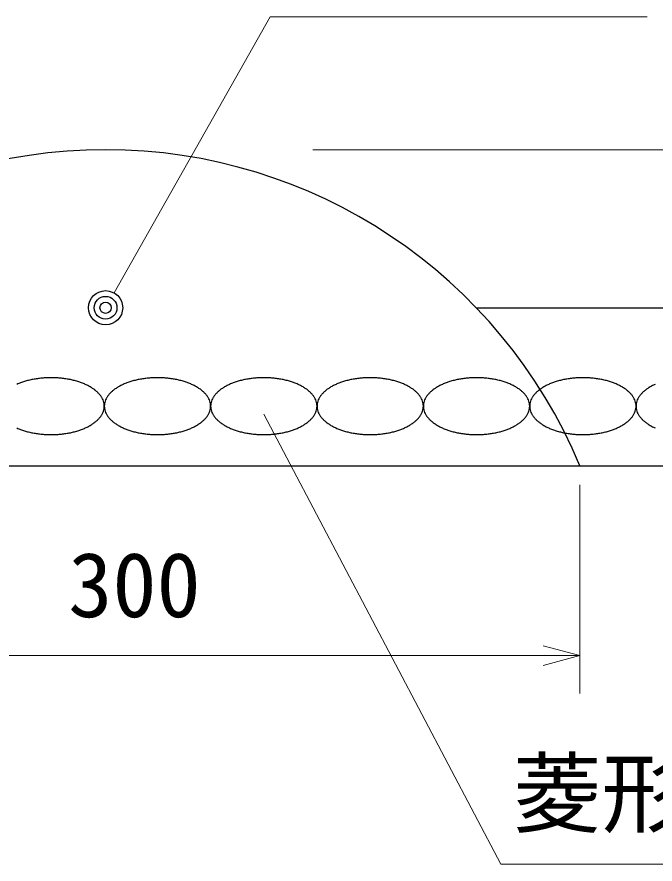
# Model space of a CAD drawing. Units: millimetres, scale not verified. Extents: x 400 to 16400, y 400 to 11650.
# Drawn here: x 2999 to 4008, y 1261 to 2601 of the extents above; entities that cross this region are included whole.
import ezdxf
from ezdxf.enums import TextEntityAlignment as Align

# ---------------------------------------------------------------- set-up
doc = ezdxf.new("R2010")
doc.units = ezdxf.units.MM
doc.header["$LTSCALE"] = 40
for name, color, linetype, lineweight in [('C-STR', 1, 'Continuous', 25), ('C-STR-DIM', 1, 'Continuous', 13), ('C-STR-HTXT', 1, 'Continuous', 13)]:
    doc.layers.add(name, color=color, linetype=linetype, lineweight=lineweight)
doc.styles.add('ＭＳ ゴシック', font='')
doc.styles.get('ＭＳ ゴシック').set_extended_font_data('MS Gothic')

msp = doc.modelspace()

# ---------------------------------------------------------------- linework, layer by layer
at = {"layer": 'C-STR', "color": 7}
for p, q in [((3725.24, 2140.57), (4327.38, 2140.57)), ((1972.58, 1890.57), (4327.38, 1890.57))]:
    msp.add_line(p, q, dxfattribs=at)
for radius in [27, 18, 9]:
    msp.add_circle((3138.84, 2140.69), radius, dxfattribs=at)
msp.add_arc((3138.94, 1578.07), 812.5, 22.61986, 157.38014, dxfattribs=at)
at = {"layer": 'C-STR'}
for centre, radius, start, end in [((3043.7, 1916.84), 112.15, 107.15318, 110.49344), ((3047.03, 1905.9), 123.59, 103.99869, 107.13099), ((3049.5, 1895.82), 133.97, 101.01196, 103.98166), ((3051.17, 1887.11), 142.84, 98.15282, 100.99949), ((3052.13, 1880.2), 149.82, 95.38561, 98.14445), ((3052.57, 1875.46), 154.58, 92.67795, 95.38106), ((3052.67, 1873.13), 156.91, 89.99955, 92.67705), ((3052.68, 1873.34), 156.69, 87.32113, 90.00228), ((3052.83, 1876.08), 153.95, 84.61342, 87.32758), ((3053.34, 1881.21), 148.8, 81.84613, 84.62382), ((3054.41, 1888.45), 141.48, 78.98686, 81.86084), ((3056.2, 1897.42), 132.33, 75.99997, 79.00641), ((3058.82, 1907.68), 121.74, 72.84527, 76.02505), ((3062.29, 1918.71), 110.18, 69.47661, 72.87677), ((3211.9, 1916.84), 112.15, 107.15318, 110.49344), ((3215.23, 1905.9), 123.59, 103.99869, 107.13099), ((3217.7, 1895.82), 133.97, 101.01196, 103.98166), ((3219.37, 1887.11), 142.84, 98.15282, 100.99949), ((3220.33, 1880.2), 149.82, 95.38561, 98.14445), ((3220.77, 1875.46), 154.58, 92.67795, 95.38106), ((3220.87, 1873.13), 156.91, 89.99955, 92.67705), ((3220.88, 1873.34), 156.69, 87.32113, 90.00228), ((3221.03, 1876.08), 153.95, 84.61342, 87.32758), ((3221.54, 1881.21), 148.8, 81.84613, 84.62382), ((3222.61, 1888.45), 141.48, 78.98686, 81.86084), ((3224.4, 1897.42), 132.33, 75.99997, 79.00641), ((3227.02, 1907.68), 121.74, 72.84527, 76.02505), ((3230.49, 1918.71), 110.18, 69.47661, 72.87677), ((3380.1, 1916.84), 112.15, 107.15318, 110.49344), ((3383.43, 1905.9), 123.59, 103.99869, 107.13099), ((3385.9, 1895.82), 133.97, 101.01196, 103.98166), ((3387.57, 1887.11), 142.84, 98.15282, 100.99949), ((3388.53, 1880.2), 149.82, 95.38561, 98.14445), ((3388.97, 1875.46), 154.58, 92.67795, 95.38106), ((3389.07, 1873.13), 156.91, 89.99955, 92.67705), ((3389.08, 1873.34), 156.69, 87.32113, 90.00228), ((3389.23, 1876.08), 153.95, 84.61342, 87.32758), ((3389.74, 1881.21), 148.8, 81.84613, 84.62382), ((3390.81, 1888.45), 141.48, 78.98686, 81.86084), ((3392.6, 1897.42), 132.33, 75.99997, 79.00641), ((3395.22, 1907.68), 121.74, 72.84527, 76.02505), ((3398.69, 1918.71), 110.18, 69.47661, 72.87677), ((3548.3, 1916.84), 112.15, 107.15318, 110.49344), ((3551.63, 1905.9), 123.59, 103.99869, 107.13099), ((3554.1, 1895.82), 133.97, 101.01196, 103.98166), ((3555.77, 1887.11), 142.84, 98.15282, 100.99949), ((3556.73, 1880.2), 149.82, 95.38561, 98.14445), ((3557.17, 1875.46), 154.58, 92.67795, 95.38106), ((3557.27, 1873.13), 156.91, 89.99955, 92.67705), ((3557.28, 1873.34), 156.69, 87.32113, 90.00228), ((3557.43, 1876.08), 153.95, 84.61342, 87.32758), ((3557.94, 1881.21), 148.8, 81.84613, 84.62382), ((3559.01, 1888.45), 141.48, 78.98686, 81.86084), ((3560.8, 1897.42), 132.33, 75.99997, 79.00641), ((3563.42, 1907.68), 121.74, 72.84527, 76.02505), ((3566.89, 1918.71), 110.18, 69.47661, 72.87677), ((3716.5, 1916.84), 112.15, 107.15318, 110.49344), ((3719.83, 1905.9), 123.59, 103.99869, 107.13099), ((3722.3, 1895.82), 133.97, 101.01196, 103.98166), ((3723.97, 1887.11), 142.84, 98.15282, 100.99949), ((3724.93, 1880.2), 149.82, 95.38561, 98.14445), ((3725.37, 1875.46), 154.58, 92.67795, 95.38106), ((3725.47, 1873.13), 156.91, 89.99955, 92.67705), ((3725.48, 1873.34), 156.69, 87.32113, 90.00228), ((3725.63, 1876.08), 153.95, 84.61342, 87.32758), ((3726.14, 1881.21), 148.8, 81.84613, 84.62382), ((3727.21, 1888.45), 141.48, 78.98686, 81.86084), ((3729, 1897.42), 132.33, 75.99997, 79.00641), ((3731.62, 1907.68), 121.74, 72.84527, 76.02505), ((3735.09, 1918.71), 110.18, 69.47661, 72.87677), ((3884.7, 1916.84), 112.15, 107.15318, 110.49344), ((3888.03, 1905.9), 123.59, 103.99869, 107.13099), ((3890.5, 1895.82), 133.97, 101.01196, 103.98166), ((3892.17, 1887.11), 142.84, 98.15282, 100.99949), ((3893.13, 1880.2), 149.82, 95.38561, 98.14445), ((3893.57, 1875.46), 154.58, 92.67795, 95.38106), ((3893.67, 1873.13), 156.91, 89.99955, 92.67705), ((3893.68, 1873.34), 156.69, 87.32113, 90.00228), ((3893.83, 1876.08), 153.95, 84.61342, 87.32758), ((3894.34, 1881.21), 148.8, 81.84613, 84.62382), ((3895.41, 1888.45), 141.48, 78.98686, 81.86084), ((3897.2, 1897.42), 132.33, 75.99997, 79.00641), ((3899.82, 1907.68), 121.74, 72.84527, 76.02505), ((3903.29, 1918.71), 110.18, 69.47661, 72.87677), ((3039.54, 1928.12), 100.13, 110.52158, 114.12249), ((3066.58, 1929.99), 98.11, 65.84032, 69.51561), ((3071.6, 1941.01), 86, 61.87376, 65.88808), ((3077.18, 1951.3), 74.3, 57.50416, 61.93159), ((3083.12, 1960.47), 63.37, 52.64863, 57.57321), ((3089.15, 1968.25), 53.52, 47.21659, 52.7294), ((3185.4, 1967.06), 55.08, 127.34847, 132.70554), ((3191.44, 1959.03), 65.12, 122.49311, 127.28505), ((3197.33, 1949.65), 76.2, 118.12381, 122.44045), ((3202.83, 1939.21), 88, 114.15757, 118.0806), ((3207.74, 1928.12), 100.13, 110.52158, 114.12249), ((3234.78, 1929.99), 98.11, 65.84032, 69.51561), ((3239.8, 1941.01), 86, 61.87376, 65.88808), ((3245.38, 1951.3), 74.3, 57.50416, 61.93159), ((3251.32, 1960.47), 63.37, 52.64863, 57.57321), ((3257.35, 1968.25), 53.52, 47.21659, 52.7294), ((3353.6, 1967.06), 55.08, 127.34847, 132.70554), ((3359.64, 1959.03), 65.12, 122.49311, 127.28505), ((3365.53, 1949.65), 76.2, 118.12381, 122.44045), ((3371.03, 1939.21), 88, 114.15757, 118.0806), ((3375.94, 1928.12), 100.13, 110.52158, 114.12249), ((3402.98, 1929.99), 98.11, 65.84032, 69.51561), ((3408, 1941.01), 86, 61.87376, 65.88808), ((3413.58, 1951.3), 74.3, 57.50416, 61.93159), ((3419.52, 1960.47), 63.37, 52.64863, 57.57321), ((3425.55, 1968.25), 53.52, 47.21659, 52.7294), ((3521.8, 1967.06), 55.08, 127.34847, 132.70554), ((3527.84, 1959.03), 65.12, 122.49311, 127.28505), ((3533.73, 1949.65), 76.2, 118.12381, 122.44045), ((3539.23, 1939.21), 88, 114.15757, 118.0806), ((3544.14, 1928.12), 100.13, 110.52158, 114.12249), ((3571.18, 1929.99), 98.11, 65.84032, 69.51561), ((3576.2, 1941.01), 86, 61.87376, 65.88808), ((3581.78, 1951.3), 74.3, 57.50416, 61.93159), ((3587.72, 1960.47), 63.37, 52.64863, 57.57321), ((3593.75, 1968.25), 53.52, 47.21659, 52.7294), ((3690, 1967.06), 55.08, 127.34847, 132.70554), ((3696.04, 1959.03), 65.12, 122.49311, 127.28505), ((3701.93, 1949.65), 76.2, 118.12381, 122.44045), ((3707.43, 1939.21), 88, 114.15757, 118.0806), ((3712.34, 1928.12), 100.13, 110.52158, 114.12249), ((3739.38, 1929.99), 98.11, 65.84032, 69.51561), ((3744.4, 1941.01), 86, 61.87376, 65.88808), ((3749.98, 1951.3), 74.3, 57.50416, 61.93159), ((3755.92, 1960.47), 63.37, 52.64863, 57.57321), ((3761.95, 1968.25), 53.52, 47.21659, 52.7294), ((3858.2, 1967.06), 55.08, 127.34847, 132.70554), ((3864.24, 1959.03), 65.12, 122.49311, 127.28505), ((3870.13, 1949.65), 76.2, 118.12381, 122.44045), ((3875.63, 1939.21), 88, 114.15757, 118.0806), ((3880.54, 1928.12), 100.13, 110.52158, 114.12249), ((3907.58, 1929.99), 98.11, 65.84032, 69.51561), ((3912.6, 1941.01), 86, 61.87376, 65.88808), ((3918.18, 1951.3), 74.3, 57.50416, 61.93159), ((3924.12, 1960.47), 63.37, 52.64863, 57.57321), ((3930.15, 1968.25), 53.52, 47.21659, 52.7294), ((4026.4, 1967.06), 55.08, 127.34847, 132.70554), ((4032.44, 1959.03), 65.12, 122.49311, 127.28505), ((4038.33, 1949.65), 76.2, 118.12381, 122.44045), ((4043.83, 1939.21), 88, 114.15757, 118.0806), ((3095.01, 1974.47), 44.98, 41.11694, 47.30805), ((3100.4, 1979.1), 37.88, 34.27301, 41.21527), ((3105.07, 1982.21), 32.27, 26.64796, 34.37019), ((3108.77, 1984.02), 28.15, 18.27941, 26.73127), ((3165.32, 1983.8), 28.73, 153.35475, 161.63457), ((3169.2, 1981.79), 33.1, 145.72681, 153.25504), ((3174, 1978.43), 38.96, 138.88111, 145.63061), ((3179.5, 1973.55), 46.31, 132.78067, 138.79433), ((3263.21, 1974.47), 44.98, 41.11694, 47.30805), ((3268.6, 1979.1), 37.88, 34.27301, 41.21527), ((3273.27, 1982.21), 32.27, 26.64796, 34.37019), ((3276.97, 1984.02), 28.15, 18.27941, 26.73127), ((3333.52, 1983.8), 28.73, 153.35475, 161.63457), ((3337.4, 1981.79), 33.1, 145.72681, 153.25504), ((3342.2, 1978.43), 38.96, 138.88111, 145.63061), ((3347.7, 1973.55), 46.31, 132.78067, 138.79433), ((3431.41, 1974.47), 44.98, 41.11694, 47.30805), ((3436.8, 1979.1), 37.88, 34.27301, 41.21527), ((3441.47, 1982.21), 32.27, 26.64796, 34.37019), ((3445.17, 1984.02), 28.15, 18.27941, 26.73127), ((3501.72, 1983.8), 28.73, 153.35475, 161.63457), ((3505.6, 1981.79), 33.1, 145.72681, 153.25504), ((3510.4, 1978.43), 38.96, 138.88111, 145.63061), ((3515.9, 1973.55), 46.31, 132.78067, 138.79433), ((3599.61, 1974.47), 44.98, 41.11694, 47.30805), ((3605, 1979.1), 37.88, 34.27301, 41.21527), ((3609.67, 1982.21), 32.27, 26.64796, 34.37019), ((3613.37, 1984.02), 28.15, 18.27941, 26.73127), ((3669.92, 1983.8), 28.73, 153.35475, 161.63457), ((3673.8, 1981.79), 33.1, 145.72681, 153.25504), ((3678.6, 1978.43), 38.96, 138.88111, 145.63061), ((3684.1, 1973.55), 46.31, 132.78067, 138.79433), ((3767.81, 1974.47), 44.98, 41.11694, 47.30805), ((3773.2, 1979.1), 37.88, 34.27301, 41.21527), ((3777.87, 1982.21), 32.27, 26.64796, 34.37019), ((3781.57, 1984.02), 28.15, 18.27941, 26.73127), ((3838.12, 1983.8), 28.73, 153.35475, 161.63457), ((3842, 1981.79), 33.1, 145.72681, 153.25504), ((3846.8, 1978.43), 38.96, 138.88111, 145.63061), ((3852.3, 1973.55), 46.31, 132.78067, 138.79433), ((3936.01, 1974.47), 44.98, 41.11694, 47.30805), ((3941.4, 1979.1), 37.88, 34.27301, 41.21527), ((3946.07, 1982.21), 32.27, 26.64796, 34.37019), ((3949.77, 1984.02), 28.15, 18.27941, 26.73127), ((4006.32, 1983.8), 28.73, 153.35475, 161.63457), ((4010.2, 1981.79), 33.1, 145.72681, 153.25504), ((4015, 1978.43), 38.96, 138.88111, 145.63061), ((4020.5, 1973.55), 46.31, 132.78067, 138.79433), ((3111.31, 1984.84), 25.48, 9.31198, 18.33344), ((3112.55, 1985.03), 24.22, 0.00552, 9.32419), ((3112.44, 1985.05), 24.34, 350.69772, 359.97257), ((3161.11, 1985.02), 24.34, 170.69772, 179.97257), ((3161, 1985.04), 24.22, 180.00552, 189.32419), ((3162.58, 1984.75), 25.83, 161.727, 170.62758), ((3279.51, 1984.84), 25.48, 9.31198, 18.33344), ((3280.75, 1985.03), 24.22, 0.00552, 9.32419), ((3280.64, 1985.05), 24.34, 350.69772, 359.97257), ((3329.31, 1985.02), 24.34, 170.69772, 179.97257), ((3329.2, 1985.04), 24.22, 180.00552, 189.32419), ((3330.78, 1984.75), 25.83, 161.727, 170.62758), ((3447.71, 1984.84), 25.48, 9.31198, 18.33344), ((3448.95, 1985.03), 24.22, 0.00552, 9.32419), ((3448.84, 1985.05), 24.34, 350.69772, 359.97257), ((3497.51, 1985.02), 24.34, 170.69772, 179.97257), ((3497.4, 1985.04), 24.22, 180.00552, 189.32419), ((3498.98, 1984.75), 25.83, 161.727, 170.62758), ((3615.91, 1984.84), 25.48, 9.31198, 18.33344), ((3617.15, 1985.03), 24.22, 0.00552, 9.32419), ((3617.04, 1985.05), 24.34, 350.69772, 359.97257), ((3665.71, 1985.02), 24.34, 170.69772, 179.97257), ((3665.6, 1985.04), 24.22, 180.00552, 189.32419), ((3667.18, 1984.75), 25.83, 161.727, 170.62758), ((3784.11, 1984.84), 25.48, 9.31198, 18.33344), ((3785.35, 1985.03), 24.22, 0.00552, 9.32419), ((3785.24, 1985.05), 24.34, 350.69772, 359.97257), ((3833.91, 1985.02), 24.34, 170.69772, 179.97257), ((3833.8, 1985.04), 24.22, 180.00552, 189.32419), ((3835.38, 1984.75), 25.83, 161.727, 170.62758), ((3952.31, 1984.84), 25.48, 9.31198, 18.33344), ((3953.55, 1985.03), 24.22, 0.00552, 9.32419), ((3953.44, 1985.05), 24.34, 350.69772, 359.97257), ((4002.11, 1985.02), 24.34, 170.69772, 179.97257), ((4002, 1985.04), 24.22, 180.00552, 189.32419), ((4003.58, 1984.75), 25.83, 161.727, 170.62758), ((3099.55, 1991.64), 38.96, 318.88111, 325.63061), ((3104.35, 1988.28), 33.1, 325.72681, 333.25504), ((3108.23, 1986.28), 28.73, 333.35475, 341.63457), ((3110.97, 1985.32), 25.83, 341.727, 350.62758), ((3162.24, 1985.24), 25.48, 189.31198, 198.33344), ((3164.78, 1986.05), 28.15, 198.27941, 206.73127), ((3168.48, 1987.86), 32.27, 206.64796, 214.37019), ((3173.15, 1990.98), 37.88, 214.27301, 221.21527), ((3267.75, 1991.64), 38.96, 318.88111, 325.63061), ((3272.55, 1988.28), 33.1, 325.72681, 333.25504), ((3276.43, 1986.28), 28.73, 333.35475, 341.63457), ((3279.17, 1985.32), 25.83, 341.727, 350.62758), ((3330.44, 1985.24), 25.48, 189.31198, 198.33344), ((3332.98, 1986.05), 28.15, 198.27941, 206.73127), ((3336.68, 1987.86), 32.27, 206.64796, 214.37019), ((3341.35, 1990.98), 37.88, 214.27301, 221.21527), ((3435.95, 1991.64), 38.96, 318.88111, 325.63061), ((3440.75, 1988.28), 33.1, 325.72681, 333.25504), ((3444.63, 1986.28), 28.73, 333.35475, 341.63457), ((3447.37, 1985.32), 25.83, 341.727, 350.62758), ((3498.64, 1985.24), 25.48, 189.31198, 198.33344), ((3501.18, 1986.05), 28.15, 198.27941, 206.73127), ((3504.88, 1987.86), 32.27, 206.64796, 214.37019), ((3509.55, 1990.98), 37.88, 214.27301, 221.21527), ((3604.15, 1991.64), 38.96, 318.88111, 325.63061), ((3608.95, 1988.28), 33.1, 325.72681, 333.25504), ((3612.83, 1986.28), 28.73, 333.35475, 341.63457), ((3615.57, 1985.32), 25.83, 341.727, 350.62758), ((3666.84, 1985.24), 25.48, 189.31198, 198.33344), ((3669.38, 1986.05), 28.15, 198.27941, 206.73127), ((3673.08, 1987.86), 32.27, 206.64796, 214.37019), ((3677.75, 1990.98), 37.88, 214.27301, 221.21527), ((3772.35, 1991.64), 38.96, 318.88111, 325.63061), ((3777.15, 1988.28), 33.1, 325.72681, 333.25504), ((3781.03, 1986.28), 28.73, 333.35475, 341.63457), ((3783.77, 1985.32), 25.83, 341.727, 350.62758), ((3835.04, 1985.24), 25.48, 189.31198, 198.33344), ((3837.58, 1986.05), 28.15, 198.27941, 206.73127), ((3841.28, 1987.86), 32.27, 206.64796, 214.37019), ((3845.95, 1990.98), 37.88, 214.27301, 221.21527), ((3940.55, 1991.64), 38.96, 318.88111, 325.63061), ((3945.35, 1988.28), 33.1, 325.72681, 333.25504), ((3949.23, 1986.28), 28.73, 333.35475, 341.63457), ((3951.97, 1985.32), 25.83, 341.727, 350.62758), ((4003.24, 1985.24), 25.48, 189.31198, 198.33344), ((4005.78, 1986.05), 28.15, 198.27941, 206.73127), ((4009.48, 1987.86), 32.27, 206.64796, 214.37019), ((4014.15, 1990.98), 37.88, 214.27301, 221.21527), ((3076.22, 2020.42), 76.2, 298.12381, 302.44045), ((3082.12, 2011.04), 65.12, 302.49311, 307.28505), ((3088.15, 2003.01), 55.08, 307.34847, 312.70554), ((3094.06, 1996.53), 46.31, 312.78067, 318.79433), ((3178.54, 1995.6), 44.98, 221.11694, 227.30805), ((3184.4, 2001.82), 53.52, 227.21659, 232.7294), ((3190.43, 2009.6), 63.37, 232.64863, 237.57321), ((3196.37, 2018.78), 74.3, 237.50416, 241.93159), ((3244.42, 2020.42), 76.2, 298.12381, 302.44045), ((3250.32, 2011.04), 65.12, 302.49311, 307.28505), ((3256.35, 2003.01), 55.08, 307.34847, 312.70554), ((3262.26, 1996.53), 46.31, 312.78067, 318.79433), ((3346.74, 1995.6), 44.98, 221.11694, 227.30805), ((3352.6, 2001.82), 53.52, 227.21659, 232.7294), ((3358.63, 2009.6), 63.37, 232.64863, 237.57321), ((3364.57, 2018.78), 74.3, 237.50416, 241.93159), ((3412.62, 2020.42), 76.2, 298.12381, 302.44045), ((3418.52, 2011.04), 65.12, 302.49311, 307.28505), ((3424.55, 2003.01), 55.08, 307.34847, 312.70554), ((3430.46, 1996.53), 46.31, 312.78067, 318.79433), ((3514.94, 1995.6), 44.98, 221.11694, 227.30805), ((3520.8, 2001.82), 53.52, 227.21659, 232.7294), ((3526.83, 2009.6), 63.37, 232.64863, 237.57321), ((3532.77, 2018.78), 74.3, 237.50416, 241.93159), ((3580.82, 2020.42), 76.2, 298.12381, 302.44045), ((3586.72, 2011.04), 65.12, 302.49311, 307.28505), ((3592.75, 2003.01), 55.08, 307.34847, 312.70554), ((3598.66, 1996.53), 46.31, 312.78067, 318.79433), ((3683.14, 1995.6), 44.98, 221.11694, 227.30805), ((3689, 2001.82), 53.52, 227.21659, 232.7294), ((3695.03, 2009.6), 63.37, 232.64863, 237.57321), ((3700.97, 2018.78), 74.3, 237.50416, 241.93159), ((3749.02, 2020.42), 76.2, 298.12381, 302.44045), ((3754.92, 2011.04), 65.12, 302.49311, 307.28505), ((3760.95, 2003.01), 55.08, 307.34847, 312.70554), ((3766.86, 1996.53), 46.31, 312.78067, 318.79433), ((3851.34, 1995.6), 44.98, 221.11694, 227.30805), ((3857.2, 2001.82), 53.52, 227.21659, 232.7294), ((3863.23, 2009.6), 63.37, 232.64863, 237.57321), ((3869.17, 2018.78), 74.3, 237.50416, 241.93159), ((3917.22, 2020.42), 76.2, 298.12381, 302.44045), ((3923.12, 2011.04), 65.12, 302.49311, 307.28505), ((3929.15, 2003.01), 55.08, 307.34847, 312.70554), ((3935.06, 1996.53), 46.31, 312.78067, 318.79433), ((4019.54, 1995.6), 44.98, 221.11694, 227.30805), ((4025.4, 2001.82), 53.52, 227.21659, 232.7294), ((4031.43, 2009.6), 63.37, 232.64863, 237.57321), ((4037.37, 2018.78), 74.3, 237.50416, 241.93159), ((3038.77, 2040.08), 98.11, 245.84032, 249.51561), ((3043.07, 2051.36), 110.18, 249.47661, 252.87677), ((3046.53, 2062.39), 121.74, 252.84527, 256.02505), ((3049.15, 2072.65), 132.33, 255.99997, 259.00641), ((3050.94, 2081.63), 141.48, 258.98686, 261.86084), ((3054.19, 2082.97), 142.84, 278.15282, 280.99949), ((3055.85, 2074.25), 133.97, 281.01196, 283.98166), ((3058.32, 2064.17), 123.59, 283.99869, 287.13099), ((3061.65, 2053.23), 112.15, 287.15318, 290.49344), ((3065.81, 2041.95), 100.13, 290.52158, 294.12249), ((3070.72, 2030.86), 88, 294.15757, 298.0806), ((3201.95, 2029.06), 86, 241.87376, 245.88808), ((3206.97, 2040.08), 98.11, 245.84032, 249.51561), ((3211.27, 2051.36), 110.18, 249.47661, 252.87677), ((3214.73, 2062.39), 121.74, 252.84527, 256.02505), ((3217.35, 2072.65), 132.33, 255.99997, 259.00641), ((3219.14, 2081.63), 141.48, 258.98686, 261.86084), ((3222.39, 2082.97), 142.84, 278.15282, 280.99949), ((3224.05, 2074.25), 133.97, 281.01196, 283.98166), ((3226.52, 2064.17), 123.59, 283.99869, 287.13099), ((3229.85, 2053.23), 112.15, 287.15318, 290.49344), ((3234.01, 2041.95), 100.13, 290.52158, 294.12249), ((3238.92, 2030.86), 88, 294.15757, 298.0806), ((3370.15, 2029.06), 86, 241.87376, 245.88808), ((3375.17, 2040.08), 98.11, 245.84032, 249.51561), ((3379.47, 2051.36), 110.18, 249.47661, 252.87677), ((3382.93, 2062.39), 121.74, 252.84527, 256.02505), ((3385.55, 2072.65), 132.33, 255.99997, 259.00641), ((3387.34, 2081.63), 141.48, 258.98686, 261.86084), ((3390.59, 2082.97), 142.84, 278.15282, 280.99949), ((3392.25, 2074.25), 133.97, 281.01196, 283.98166), ((3394.72, 2064.17), 123.59, 283.99869, 287.13099), ((3398.05, 2053.23), 112.15, 287.15318, 290.49344), ((3402.21, 2041.95), 100.13, 290.52158, 294.12249), ((3407.12, 2030.86), 88, 294.15757, 298.0806), ((3538.35, 2029.06), 86, 241.87376, 245.88808), ((3543.37, 2040.08), 98.11, 245.84032, 249.51561), ((3547.67, 2051.36), 110.18, 249.47661, 252.87677), ((3551.13, 2062.39), 121.74, 252.84527, 256.02505), ((3553.75, 2072.65), 132.33, 255.99997, 259.00641), ((3555.54, 2081.63), 141.48, 258.98686, 261.86084), ((3558.79, 2082.97), 142.84, 278.15282, 280.99949), ((3560.45, 2074.25), 133.97, 281.01196, 283.98166), ((3562.92, 2064.17), 123.59, 283.99869, 287.13099), ((3566.25, 2053.23), 112.15, 287.15318, 290.49344), ((3570.41, 2041.95), 100.13, 290.52158, 294.12249), ((3575.32, 2030.86), 88, 294.15757, 298.0806), ((3706.55, 2029.06), 86, 241.87376, 245.88808), ((3711.57, 2040.08), 98.11, 245.84032, 249.51561), ((3715.87, 2051.36), 110.18, 249.47661, 252.87677), ((3719.33, 2062.39), 121.74, 252.84527, 256.02505), ((3721.95, 2072.65), 132.33, 255.99997, 259.00641), ((3723.74, 2081.63), 141.48, 258.98686, 261.86084), ((3726.99, 2082.97), 142.84, 278.15282, 280.99949), ((3728.65, 2074.25), 133.97, 281.01196, 283.98166), ((3731.12, 2064.17), 123.59, 283.99869, 287.13099), ((3734.45, 2053.23), 112.15, 287.15318, 290.49344), ((3738.61, 2041.95), 100.13, 290.52158, 294.12249), ((3743.52, 2030.86), 88, 294.15757, 298.0806), ((3874.75, 2029.06), 86, 241.87376, 245.88808), ((3879.77, 2040.08), 98.11, 245.84032, 249.51561), ((3884.07, 2051.36), 110.18, 249.47661, 252.87677), ((3887.53, 2062.39), 121.74, 252.84527, 256.02505), ((3890.15, 2072.65), 132.33, 255.99997, 259.00641), ((3891.94, 2081.63), 141.48, 258.98686, 261.86084), ((3895.19, 2082.97), 142.84, 278.15282, 280.99949), ((3896.85, 2074.25), 133.97, 281.01196, 283.98166), ((3899.32, 2064.17), 123.59, 283.99869, 287.13099), ((3902.65, 2053.23), 112.15, 287.15318, 290.49344), ((3906.81, 2041.95), 100.13, 290.52158, 294.12249), ((3911.72, 2030.86), 88, 294.15757, 298.0806), ((4042.95, 2029.06), 86, 241.87376, 245.88808), ((3052.01, 2088.87), 148.8, 261.84613, 264.62382), ((3052.52, 2093.99), 153.95, 264.61342, 267.32758), ((3052.67, 2096.73), 156.69, 267.32113, 270.00228), ((3052.68, 2096.94), 156.91, 269.99955, 272.67705), ((3052.78, 2094.62), 154.58, 272.67795, 275.38106), ((3053.22, 2089.88), 149.82, 275.38561, 278.14445), ((3220.21, 2088.87), 148.8, 261.84613, 264.62382), ((3220.72, 2093.99), 153.95, 264.61342, 267.32758), ((3220.87, 2096.73), 156.69, 267.32113, 270.00228), ((3220.88, 2096.94), 156.91, 269.99955, 272.67705), ((3220.98, 2094.62), 154.58, 272.67795, 275.38106), ((3221.42, 2089.88), 149.82, 275.38561, 278.14445), ((3388.41, 2088.87), 148.8, 261.84613, 264.62382), ((3388.92, 2093.99), 153.95, 264.61342, 267.32758), ((3389.07, 2096.73), 156.69, 267.32113, 270.00228), ((3389.08, 2096.94), 156.91, 269.99955, 272.67705), ((3389.18, 2094.62), 154.58, 272.67795, 275.38106), ((3389.62, 2089.88), 149.82, 275.38561, 278.14445), ((3556.61, 2088.87), 148.8, 261.84613, 264.62382), ((3557.12, 2093.99), 153.95, 264.61342, 267.32758), ((3557.27, 2096.73), 156.69, 267.32113, 270.00228), ((3557.28, 2096.94), 156.91, 269.99955, 272.67705), ((3557.38, 2094.62), 154.58, 272.67795, 275.38106), ((3557.82, 2089.88), 149.82, 275.38561, 278.14445), ((3724.81, 2088.87), 148.8, 261.84613, 264.62382), ((3725.32, 2093.99), 153.95, 264.61342, 267.32758), ((3725.47, 2096.73), 156.69, 267.32113, 270.00228), ((3725.48, 2096.94), 156.91, 269.99955, 272.67705), ((3725.58, 2094.62), 154.58, 272.67795, 275.38106), ((3726.02, 2089.88), 149.82, 275.38561, 278.14445), ((3893.01, 2088.87), 148.8, 261.84613, 264.62382), ((3893.52, 2093.99), 153.95, 264.61342, 267.32758), ((3893.67, 2096.73), 156.69, 267.32113, 270.00228), ((3893.68, 2096.94), 156.91, 269.99955, 272.67705), ((3893.78, 2094.62), 154.58, 272.67795, 275.38106), ((3894.22, 2089.88), 149.82, 275.38561, 278.14445)]:
    msp.add_arc(centre, radius, start, end, dxfattribs=at)
at = {"layer": 'C-STR-DIM'}
for p, q in [((3466.48, 2390.57), (4997.38, 2390.57)), ((3888.94, 1860.57), (3888.94, 1530.57)), ((3888.94, 1590.57), (3830.98, 1606.1)), ((2388.94, 1590.57), (3888.94, 1590.57)), ((3888.94, 1590.57), (3830.98, 1575.04))]:
    msp.add_line(p, q, dxfattribs=at)
at = {"layer": 'C-STR-HTXT'}
for p, q in [((3152.13, 2164.2), (3398.95, 2600.57)), ((3398.95, 2600.57), (3995.53, 2600.57)), ((3389.13, 1972.45), (3763.94, 1260.9)), ((3763.94, 1260.9), (4533.2, 1260.9))]:
    msp.add_line(p, q, dxfattribs=at)

# ---------------------------------------------------------------- texts
at = {"layer": 'C-STR-DIM', "color": 7, "style": 'ＭＳ ゴシック'}
for s, p in [('300', (3079.8, 1620.57)), ('菱形金網', (3783.13, 1290.9))]:
    msp.add_text(s, height=102.6, dxfattribs=at).set_placement(p, align=Align.BOTTOM_LEFT)

doc.saveas('drawing.dxf')
